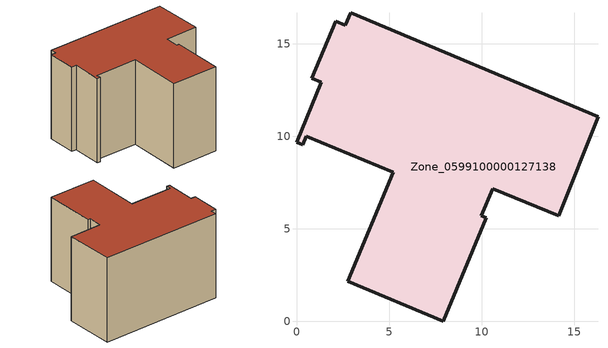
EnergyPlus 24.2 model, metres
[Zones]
Zone_0599100000127138
 floor ground (C_G): 1.35,12.91 0.83,13.13 2.12,16.21 2.64,15.99 2.93,16.67 16.29,11.06 14.18,5.69 10.59,7.16 9.98,5.7 10.26,5.58 7.93,0 2.77,2.16 5.24,8.04 0.53,10.01 0.34,9.54 0,9.68 z0
 wall outside (C_F): 16.29,11.06 2.93,16.67 2.64,15.99 2.12,16.21 0.83,13.13 1.35,12.91 0,9.68 0.34,9.54 0.53,10.01 5.24,8.04 2.77,2.16 7.93,0 10.26,5.58 9.98,5.7 10.59,7.16 14.18,5.69 16.29,11.06 z0:10.07
 roof outside (C_R): 1.35,12.91 0,9.68 0.34,9.54 0.53,10.01 5.24,8.04 2.77,2.16 7.93,0 10.26,5.58 9.98,5.7 10.59,7.16 14.18,5.69 16.29,11.06 2.93,16.67 2.64,15.99 2.12,16.21 0.83,13.13 z10.07
[BUILDING]
Pand.0599100000127138: North Axis=0; Terrain=City; Loads Convergence Tolerance Value=0.04; Temperature Convergence Tolerance Value=0.4; Solar Distribution=FullExterior; Maximum Number of Warmup Days=25; Minimum Number of Warmup Days=1
[Site:Location]
Rotterdam.The.Hague.AP_ZH_NLD Design_Conditions: Latitude=51.96; Longitude=4.45; Time Zone=1; Elevation=-4.5
[SITE:GROUNDTEMPERATURE:BUILDINGSURFACE]
18, 18, 18, 18, 18, 18, 18, 18, 18, 18, 18, 18
[MATERIAL] Thermal Absorptance=0.9; Solar Absorptance=0.7; Visible Absorptance=0.7
Name | Roughness | Thickness | Conductivity | Density | Specific Heat
G.TC.1946 | MediumSmooth | 0.15 | 1 | 540 | 1210
F.TC.1946 | Rough | 0.3 | 0.857143 | 1920 | 840
R.TC.1946 | MediumRough | 0.2 | 0.909091 | 1500 | 1000
[CONSTRUCTION]
C_G: G.TC.1946
C_F: F.TC.1946
C_R: R.TC.1946
[ZONE]
Zone_0599100000127138: Type=1; Multiplier=1; Ceiling Height=Autocalculate; Volume=Autocalculate; Floor Area=autocalculate; Part of Total Floor Area=Yes
[ZONEINFILTRATION:DESIGNFLOWRATE]
Infil_Zone_0599100000127138: Zone or ZoneList or Space or SpaceList=Zone_0599100000127138; Schedule=AlwaysOn; Design Flow Rate Calculation Method=Flow/Area; Flow Rate per Floor Area=0.003; Constant Term Coefficient=1; Temperature Term Coefficient=0; Velocity Term Coefficient=0; Velocity Squared Term Coefficient=0
[HVACTEMPLATE:ZONE:IDEALLOADSAIRSYSTEM]
Zone_0599100000127138: Maximum Heating Supply Air Temperature=50; Minimum Cooling Supply Air Temperature=13; Maximum Heating Supply Air Humidity Ratio=0.0156; Minimum Cooling Supply Air Humidity Ratio=0.0077; Heating Limit=NoLimit; Cooling Limit=NoLimit; Dehumidification Control Type=ConstantSensibleHeatRatio; Cooling Sensible Heat Ratio=0.7; Dehumidification Setpoint=60; Humidification Control Type=None; Humidification Setpoint=30; Outdoor Air Method=None; Outdoor Air Flow Rate per Person=0.00944; Outdoor Air Flow Rate per Zone Floor Area=0; Outdoor Air Flow Rate per Zone=0; Demand Controlled Ventilation Type=None; Outdoor Air Economizer Type=NoEconomizer; Heat Recovery Type=None; Sensible Heat Recovery Effectiveness=0.7; Latent Heat Recovery Effectiveness=0.65
[ZONECONTROL:THERMOSTAT]
ThermostatControl_Zone_0599100000127138: Zone or ZoneList=Zone_0599100000127138; Control Type Schedule=DualSetpointControlType; Control 1=Thermostat_Zone_0599100000127138; Temperature Difference Between Cutout And Setpoint=0
[THERMOSTATSETPOINT:DUALSETPOINT]
Thermostat_Zone_0599100000127138: Heating Setpoint Temperature Schedule=HeatingSetpoint_Zone_0599100000127138; Cooling Setpoint Temperature Schedule=CoolingSetpoint_Zone_0599100000127138
[SCHEDULE:COMPACT]
HeatingSetpoint_Zone_0599100000127138: Through: 12/31, For: AllDays, Until: 24:00, 21
CoolingSetpoint_Zone_0599100000127138: Through: 12/31, For: AllDays, Until: 24:00, 24
DualSetpointControlType: Through: 12/31, For: AllDays, Until: 24:00, 4
AlwaysOn: Through: 12/31, For: AllDays, Until: 24:00, 1
